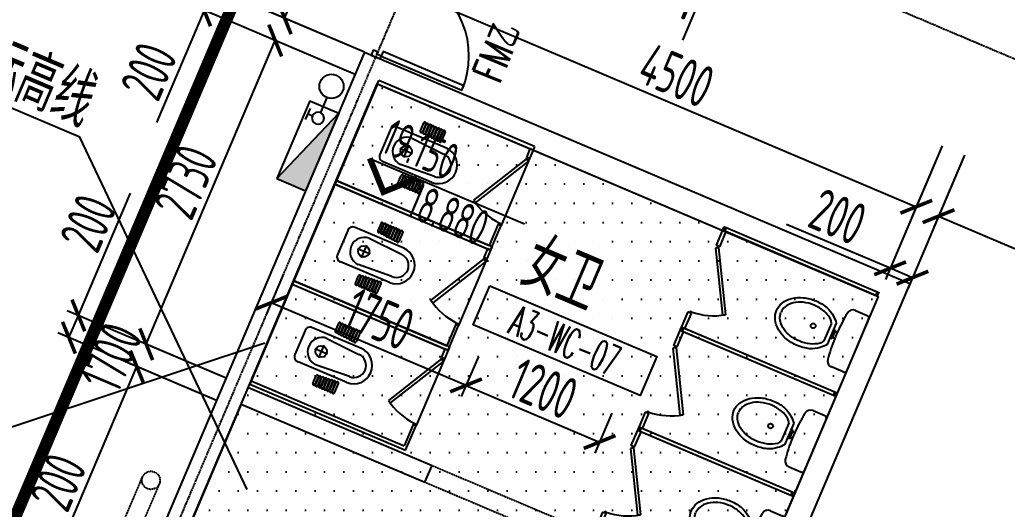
# Model space of a CAD drawing. Extents: x 11778731 to 12007717, y -6694179 to -6314888.
# Drawn here: x 11962307 to 11970474, y -6431908 to -6427857 of the extents above; entities that cross this region are included whole.
import ezdxf
from ezdxf.enums import TextEntityAlignment as Align

# ---------------------------------------------------------------- set-up
doc = ezdxf.new("R2010")
doc.units = 0
doc.header["$LTSCALE"] = 10
doc.header["$MEASUREMENT"] = 0
for name, pattern in [('A3-RG-axis-100$0$CENTER', [2, 1.25, -0.25, 0.25, -0.25]), ('A3-RI-5F$0$DASH', [0.35, 0.25, -0.1]), ('A3-RM-5F$0$DASH', [0.35, 0.25, -0.1]), ('A3-RX-5F$0$AUDIT_I_130807214254-2', [0]), ('DASHED2', [0.375, 0.25, -0.125])]:
    doc.linetypes.add(name, pattern=pattern)
for name, color, linetype in [('A-CLOD', 200, 'Continuous'), ('A3-RB-5F-100$0$A-DIMS-100', 1, 'Continuous'), ('A3-RG-axis-100$0$A-GRID', 1, 'A3-RG-axis-100$0$CENTER'), ('A3-RI-5F$0$A-DOOR', 32, 'Continuous'), ('A3-RI-5F$0$A-HATCH', 8, 'Continuous'), ('A3-RI-5F$0$A-WALL', 7, 'Continuous'), ('A3-RM-5F$0$0P-FE-FH-P', 41, 'A3-RM-5F$0$YJdef_FE-FH_LINE_F'), ('A3-RM-5F$0$0P-FE-FH-V', 141, 'Continuous'), ('A3-RM-5F$0$0P-FE-HY', 141, 'Continuous'), ('A3-RX-5F$0$A-FIXT', 55, 'Continuous'), ('A3-RX-5F$0$B1-WC-FIXT', 55, 'A3-RX-5F$0$AUDIT_I_130807214254-2'), ('A3-SYMB-5F-100$0$A-SYMB', 4, 'Continuous'), ('A3-SYMB-5F-100$0$A-SYMB-AREA', 4, 'Continuous'), ('A3-SYMB-5F-100$0$A-SYMB-DOOR', 3, 'Continuous'), ('A3-SYMB-5F-100$0$A-SYMB-DOOR1', 3, 'Continuous'), ('A3-SYMB-5F-100$0$A-SYMB-DOOR2', 3, 'Continuous'), ('A3-SYMB-5F-100$0$A-SYMB-DOOR3', 3, 'Continuous'), ('A3-SYMB-5F-100$0$A-SYMB-NAME', 4, 'Continuous'), ('A3-SYMB-5F-100$0$A-SYMB-NAME-E', 4, 'Continuous'), ('A3-SYMB-5F-100$0$A-SYMB-NUMB-T', 4, 'Continuous')]:
    doc.layers.add(name, color=color, linetype=linetype)
doc.styles.add('A3-RB-5F-100$0$XD2008', font='xd-hzs.shx', dxfattribs={"width": 0.7, "bigfont": 'xd-hztxt.shx'})
doc.styles.add('A3-RI-5F$0$Standard', font='')
doc.styles.add('A3-RM-5F$0$hz1', font='hzs.shx', dxfattribs={"width": 0.75, "bigfont": 'hztxt.shx'})
doc.styles.add('A3-SYMB-5F-100$0$ECADI', font='hzs.shx', dxfattribs={"width": 0.7, "bigfont": 'hztxt.shx'})
doc.styles.add('A3-SYMB-5F-100$0$ECADI-TXT', font='simplex.shx', dxfattribs={"bigfont": 'hztxt.shx'})
doc.styles.add('A3-SYMB-5F-100$0$XD2008', font='hzs.shx', dxfattribs={"width": 0.7, "bigfont": 'hztxt.shx'})
doc.styles.get('A3-RI-5F$0$Standard').set_extended_font_data('SimSun')
doc.linetypes.add('A3-RM-5F$0$YJdef_FE-FH_LINE_F', pattern='A,4,-0.2,["F",A3-RM-5F$0$hz1,S=0.2,R=0,X=-0.1,Y=-0.1],-0.1', length=4.3)
doc.dimstyles.new('A3-RB-5F-100$0$XD100$0', dxfattribs={"dimscale": 100, "dimtxt": 3.5, "dimasz": 2, "dimexe": 1, "dimexo": 2, "dimgap": 0.5, "dimtad": 1, "dimdec": 0, "dimdsep": 46, "dimtxsty": 'A3-RB-5F-100$0$XD2008', "dimblk1": 'A3-RB-5F-100$0$_ARCHTICK', "dimblk2": 'A3-RB-5F-100$0$_ARCHTICK', "dimsah": 1, "dimcen": 2.5, "dimclrt": 4, "dimaunit": 1, "dimadec": 0, "dimazin": 0, "dimtfac": 1, "dimtdec": 0, "dimtix": 1, "dimtmove": 0, "dimatfit": 3, "dimfxl": 0, "dimtolj": 1, "dimtzin": 0, "dimarcsym": 0})

# ---------------------------------------------------------------- blocks, each defined once
blk = doc.blocks.new('A3-RI-5F$0$J-双扇门-1500')
for points in [[(25, 80), (25, 805), (65, 805), (65, 80)], [(1475, 80), (1475, 805), (1435, 805), (1435, 80)], [(0, 80), (25, 80), (25, 40), (45, 40), (45, 0), (0, 0)], [(1500, 80), (1475, 80), (1475, 40), (1455, 40), (1455, 0), (1500, 0)]]:
    blk.add_lwpolyline(points, close=True)
for centre, start, end in [((25, 80), 0, 90), ((1475, 80), 90, 180)]:
    blk.add_arc(centre, 725, start, end)
at = {"layer": 'Defpoints', "style": 'A3-RI-5F$0$Standard'}
blk.add_text('1500', height=175, rotation=360, dxfattribs=at).set_placement((210.4, 93.8))
blk = doc.blocks.new('A3-RI-5F')
at = {"layer": 'A3-RI-5F$0$A-HATCH'}
h = blk.add_hatch(dxfattribs=at)
h.set_pattern_fill('DOTS', color=256, scale=100, style=0)
h.set_pattern_definition([(0, (0, 0), (79.375, 158.75), [0, -158.75])])
h.paths.add_polyline_path([(11963435.9, -6432695.6), (11965264.4, -6428388), (11969406.6, -6430146.3), (11967578.2, -6434453.9)])
at = {"layer": 'A3-RI-5F$0$A-DOOR', "linetype": 'A3-RI-5F$0$DASH'}
for p, q in [((11965716.7, -6431545.3), (11966821.3, -6432014.2)), ((11965658, -6431683.4), (11966762.6, -6432152.3))]:
    blk.add_line(p, q, dxfattribs=at)
at = {"layer": 'A3-RI-5F$0$A-HATCH'}
blk.add_lwpolyline([(11963435.9, -6432695.6), (11965264.4, -6428388), (11969406.6, -6430146.3), (11967578.2, -6434453.9)], close=True, dxfattribs=at)
at = {"layer": 'A3-RI-5F$0$A-WALL'}
for p, q in [((11965158.6, -6428125.4), (11962638.3, -6434062.8)), ((11965158.6, -6428125.4), (11969669, -6430040)), ((11965264.5, -6428387.6), (11964209.5, -6430873)), ((11965264.5, -6428387.6), (11969406.8, -6430145.9)), ((11969669, -6430040), (11968407, -6433013.2)), ((11969406.8, -6430145.9), (11968340.1, -6432658.9)), ((11964197.8, -6430900.6), (11965716.7, -6431545.3)), ((11964139.2, -6431038.7), (11963435.9, -6432695.6)), ((11964139.2, -6431038.7), (11965658, -6431683.4)), ((11965658, -6431683.4), (11965716.7, -6431545.3))]:
    blk.add_line(p, q, dxfattribs=at)
at = {"layer": 'A3-RI-5F$0$A-DOOR', "rotation": 247.0000000043475}
blk.add_blockref('A3-RI-5F$0$J-双扇门-1500', (11965799.8, -6426768.1), dxfattribs=at)
blk = doc.blocks.new('A3-RG-axis-100')
at = {"layer": 'A3-RG-axis-100$0$A-GRID'}
for p, q in [((11907163.4, -6401280.8), (11992184.7, -6437370.3)), ((11966051.6, -6426277.4), (11939543.3, -6488727.1))]:
    blk.add_line(p, q, dxfattribs=at)
blk = doc.blocks.new('A3-SYMB-5F-100$0$ECADI-TAG-ROOM')
at = {"layer": 'A3-SYMB-5F-100$0$A-SYMB-AREA', "style": 'A3-SYMB-5F-100$0$ECADI', "width": 0.7}
blk.add_attdef('340M2', text='', height=2.5, dxfattribs=at).set_placement((7.167, -1.75), align=Align.MIDDLE_LEFT)
at = {"layer": 'A3-SYMB-5F-100$0$A-SYMB-NAME', "style": 'A3-SYMB-5F-100$0$ECADI', "width": 0.7}
blk.add_attdef('CHINESENAME', (-5.125, 0.088), '', height=4.5, dxfattribs=at)
at = {"layer": 'A3-SYMB-5F-100$0$A-SYMB-NAME-E', "style": 'A3-SYMB-5F-100$0$ECADI', "width": 0.7}
for tag, p in [('ENGLISHHIGH', (-5.125, 8.04)), ('ENGLISHLOW', (-5.125, 4.84))]:
    blk.add_attdef(tag, p, '', height=2.5, dxfattribs=at)
blk = doc.blocks.new('A3-SYMB-5F-100$0$ECADI-TAG-DOOR')
at = {"layer": 'A3-SYMB-5F-100$0$A-SYMB-DOOR', "style": 'A3-SYMB-5F-100$0$ECADI-TXT', "width": 0.7}
for tag, p in [('门窗主编号1', (-6.414, 7.257)), ('门窗主编号2', (2.085, 7.257))]:
    blk.add_attdef(tag, p, '', height=2.5, dxfattribs=at)
at = {"layer": 'A3-SYMB-5F-100$0$A-SYMB-DOOR', "style": 'A3-SYMB-5F-100$0$ECADI-TXT', "width": 0.7, "flags": 1}
for tag, p in [('洞口尺寸(宽X高)', (-6.416, 1.62)), ('备注', (-6.394, -1.213))]:
    blk.add_attdef(tag, p, '', height=2.5, dxfattribs=at)
at = {"layer": 'A3-SYMB-5F-100$0$A-SYMB-DOOR1', "style": 'A3-SYMB-5F-100$0$ECADI-TXT', "width": 0.7}
blk.add_attdef('门窗辅编号1', (-6.414, 4.413), '', height=2.5, dxfattribs=at)
at = {"layer": 'A3-SYMB-5F-100$0$A-SYMB-DOOR2', "style": 'A3-SYMB-5F-100$0$ECADI-TXT', "width": 0.7}
blk.add_attdef('门窗辅编号2', (-2.861, 4.413), '', height=2.5, dxfattribs=at)
at = {"layer": 'A3-SYMB-5F-100$0$A-SYMB-DOOR3', "style": 'A3-SYMB-5F-100$0$ECADI-TXT', "width": 0.7}
blk.add_attdef('门窗辅编号3', (2.323, 4.413), '', height=2.5, dxfattribs=at)
blk = doc.blocks.new('A3-SYMB-5F-100$0$ECADI-TAG-CODE')
at = {"layer": 'A3-SYMB-5F-100$0$A-SYMB-NUMB-T', "color": 1}
blk.add_lwpolyline([(0, 3.5), (15, 3.5), (15, 0), (0, 0)], close=True, dxfattribs=at)
at = {"layer": 'A3-SYMB-5F-100$0$A-SYMB-NUMB-T', "style": 'A3-SYMB-5F-100$0$ECADI-TXT', "width": 0.7}
blk.add_attdef('CODE', text='', height=2.5, dxfattribs=at).set_placement((7.5, 1.75), align=Align.MIDDLE_CENTER)
blk = doc.blocks.new('A3-SYMB-5F-100$0$ECADI-TAG-HGHT（国标）')
at = {"layer": '', "color": 1}
blk.add_line((-2.121, 2.121), (11.768, 2.121), dxfattribs=at)
at = {"color": 1, "const_width": 0.5}
blk.add_lwpolyline([(-2.121, 2.121), (0, 0), (2.121, 2.121)], dxfattribs=at)
at = {"color": 1}
blk.add_point((-1.481, 4.6), dxfattribs=at)
at = {"style": 'A3-SYMB-5F-100$0$XD2008', "width": 0.7}
blk.add_attdef('FL', text='', height=3, dxfattribs=at).set_placement((-2.689, 2.967), align=Align.RIGHT)
for tag, p in [('F.F.L.', (2.284, 2.967)), ('T.O.S.', (2.284, -1.104))]:
    blk.add_attdef(tag, p, '', height=3, dxfattribs=at)
blk = doc.blocks.new('A3-SYMB-5F-100')
at = {"layer": 'A3-SYMB-5F-100$0$A-SYMB'}
for points in [[(11964188.6, -6431745.2), (11962803.5, -6428828.8), (11960776.4, -6427968.4)], [(11955824.1, -6429350.4), (11961118.2, -6431597.6), (11964332.8, -6430531.3)]]:
    blk.add_lwpolyline(points, dxfattribs=at)
ref = blk.add_blockref('A3-SYMB-5F-100$0$ECADI-TAG-ROOM', (11961626.9, -6428270.6), dxfattribs=dict(at, xscale=99.99999999989049, yscale=100.0000000001164, rotation=336.9999999998539))
ref.add_attrib('CHINESENAME', '结构板变标高线', (11960783.7, -6427903.2), dxfattribs={"height": 450, "rotation": 337, "style": 'A3-SYMB-5F-100$0$ECADI', "width": 0.7})
ref = blk.add_blockref('A3-SYMB-5F-100$0$ECADI-TAG-HGHT（国标）', (11965315, -6429282), dxfattribs=dict(at, xscale=99.99999999999999, yscale=99.99999999999999, zscale=99.99999999999997, rotation=337))
ref.add_attrib('F.F.L.', '19.150', (11965280.2, -6428944.9), dxfattribs={"layer": '0', "height": 300, "rotation": 337, "style": 'A3-SYMB-5F-100$0$XD2008', "width": 0.7})
ref.add_attrib('T.O.S.', '18.880', (11965482.1, -6429472.9), dxfattribs={"layer": '0', "height": 300, "rotation": 337, "style": 'A3-SYMB-5F-100$0$XD2008', "width": 0.7})
ref = blk.add_blockref('A3-SYMB-5F-100$0$ECADI-TAG-ROOM', (11966885.9, -6430250.4), dxfattribs=dict(at, xscale=99.99999999989046, yscale=100.0000000001164, rotation=337))
ref.add_attrib('CHINESENAME', '女卫', (11966417.6, -6430042.1), dxfattribs={"height": 450, "rotation": 337, "style": 'A3-SYMB-5F-100$0$ECADI', "width": 0.7})
ref = blk.add_blockref('A3-SYMB-5F-100$0$ECADI-TAG-CODE', (11966058.1, -6430380.5), dxfattribs=dict(at, xscale=100.0000000100172, yscale=100.0000000002328, zscale=100, rotation=337))
ref.add_attrib('CODE', 'A3-WC-07', dxfattribs={"layer": 'A3-SYMB-5F-100$0$A-SYMB-NUMB-T', "height": 250, "rotation": 337, "style": 'A3-SYMB-5F-100$0$ECADI-TXT', "width": 0.5}).set_placement((11966816.9, -6430512.5), align=Align.MIDDLE_CENTER)
at = {"layer": 'A3-SYMB-5F-100$0$A-SYMB-DOOR'}
ref = blk.add_blockref('A3-SYMB-5F-100$0$ECADI-TAG-DOOR', (11967225.5, -6428009.4, -333.3), dxfattribs=dict(at, xscale=99.99999999997293, yscale=100.0000000000001, zscale=100, rotation=67.54448746135905))
ref.add_attrib('门窗主编号1', 'FM乙', dxfattribs={"height": 250, "rotation": 67.54449, "style": 'A3-SYMB-5F-100$0$ECADI-TXT', "width": 0.7}).set_placement((11966464.5, -6427943.7, -333.3), align=Align.RIGHT)
ref.add_attrib('门窗主编号2', '1522', (11966506.2, -6427853.9), dxfattribs={"height": 250, "rotation": 67.54449, "style": 'A3-SYMB-5F-100$0$ECADI-TXT', "width": 0.7})
blk = doc.blocks.new('A3-RB-5F-100$0$_ARCHTICK')
at = {"color": 0, "linetype": 'ByBlock', "const_width": 0.15}
blk.add_lwpolyline([(-0.5, -0.5), (0.5, 0.5)], dxfattribs=at)
blk = doc.blocks.new('*D541')
at = {"layer": 'A3-RB-5F-100$0$A-DIMS-100', "color": 0, "lineweight": -2}
for p, q in [((11962610.9, -6432291.1), (11962974.3, -6431435)), ((11963271.3, -6432571.4), (11962518.8, -6432252)), ((11962532.7, -6432475.2), (11962610.9, -6432291.1)), ((11963193.2, -6432755.5), (11962440.7, -6432436.1))]:
    blk.add_line(p, q, dxfattribs=at)
at = {"layer": 'Defpoints', "color": 0}
for p in [(11962610.9, -6432291.1), (11963455.4, -6432649.6), (11963377.3, -6432833.7)]:
    blk.add_point(p, dxfattribs=at)
at = {"layer": 'A3-RB-5F-100$0$A-DIMS-100', "color": 0, "lineweight": -2, "xscale": 200, "yscale": 200, "zscale": 200}
for p, rotation in [((11962610.9, -6432291.1), 66.9999936388448), ((11962532.7, -6432475.2), 246.9999936388448)]:
    blk.add_blockref('A3-RB-5F-100$0$_ARCHTICK', p, dxfattribs=dict(at, rotation=rotation))
at = {"layer": 'A3-RB-5F-100$0$A-DIMS-100', "color": 4, "insert": (11962624.5, -6431683.1), "char_height": 350, "attachment_point": 5, "rotation": 66.99999, "style": 'A3-RB-5F-100$0$XD2008'}
blk.add_mtext('\\A1;200', dxfattribs=at)
blk = doc.blocks.new('*D542')
at = {"layer": 'A3-RB-5F-100$0$A-DIMS-100', "color": 0, "lineweight": -2}
for p, q in [((11962610.9, -6432291.1), (11963275.1, -6430726.2)), ((11963935.6, -6431006.6), (11963183.1, -6430687.1)), ((11963271.3, -6432571.4), (11962518.8, -6432252))]:
    blk.add_line(p, q, dxfattribs=at)
at = {"layer": 'Defpoints', "color": 0}
for p in [(11963275.1, -6430726.2), (11964119.7, -6431084.7), (11963455.4, -6432649.6)]:
    blk.add_point(p, dxfattribs=at)
at = {"layer": 'A3-RB-5F-100$0$A-DIMS-100', "color": 0, "lineweight": -2, "xscale": 200, "yscale": 200, "zscale": 200}
for p, rotation in [((11963275.1, -6430726.2), 66.99999064536635), ((11962610.9, -6432291.1), 246.9999906453664)]:
    blk.add_blockref('A3-RB-5F-100$0$_ARCHTICK', p, dxfattribs=dict(at, rotation=rotation))
at = {"layer": 'A3-RB-5F-100$0$A-DIMS-100', "color": 4, "insert": (11963064.1, -6430647.6), "char_height": 350, "attachment_point": 5, "rotation": 66.99999, "style": 'A3-RB-5F-100$0$XD2008'}
blk.add_mtext('\\A1;1700', dxfattribs=at)
blk = doc.blocks.new('*D543')
at = {"layer": 'A3-RB-5F-100$0$A-DIMS-100', "color": 0, "lineweight": -2}
for p, q in [((11962792.2, -6430304), (11963222.1, -6429291.3)), ((11964013.7, -6430822.5), (11962700.2, -6430264.9)), ((11962714.1, -6430488.1), (11962792.2, -6430304)), ((11963935.6, -6431006.6), (11962622.1, -6430449))]:
    blk.add_line(p, q, dxfattribs=at)
at = {"layer": 'Defpoints', "color": 0}
for p in [(11962792.2, -6430304), (11964197.8, -6430900.6), (11964119.7, -6431084.7)]:
    blk.add_point(p, dxfattribs=at)
at = {"layer": 'A3-RB-5F-100$0$A-DIMS-100', "color": 0, "lineweight": -2, "xscale": 200, "yscale": 200, "zscale": 200}
for p, rotation in [((11962792.2, -6430304), 67.00016542144209), ((11962714.1, -6430488.1), 247.0001654214421)]:
    blk.add_blockref('A3-RB-5F-100$0$_ARCHTICK', p, dxfattribs=dict(at, rotation=rotation))
at = {"layer": 'A3-RB-5F-100$0$A-DIMS-100', "color": 4, "insert": (11962872.4, -6429539.3), "char_height": 350, "attachment_point": 5, "rotation": 67.00017, "style": 'A3-RB-5F-100$0$XD2008'}
blk.add_mtext('\\A1;200', dxfattribs=at)
blk = doc.blocks.new('*D544')
at = {"layer": 'A3-RB-5F-100$0$A-DIMS-100', "color": 0, "lineweight": -2}
for p, q in [((11963353.3, -6430542.1), (11964420, -6428029.1)), ((11965080.4, -6428309.5), (11964327.9, -6427990.1)), ((11964013.7, -6430822.5), (11963261.2, -6430503))]:
    blk.add_line(p, q, dxfattribs=at)
at = {"layer": 'Defpoints', "color": 0}
for p in [(11964420, -6428029.1), (11965264.5, -6428387.6), (11964197.8, -6430900.6)]:
    blk.add_point(p, dxfattribs=at)
at = {"layer": 'A3-RB-5F-100$0$A-DIMS-100', "color": 0, "lineweight": -2, "xscale": 200, "yscale": 200, "zscale": 200}
for p, rotation in [((11964420, -6428029.1), 66.99997767551193), ((11963353.3, -6430542.1), 246.9999776755119)]:
    blk.add_blockref('A3-RB-5F-100$0$_ARCHTICK', p, dxfattribs=dict(at, rotation=rotation))
at = {"layer": 'A3-RB-5F-100$0$A-DIMS-100', "color": 4, "insert": (11963679.5, -6429197.7), "char_height": 350, "attachment_point": 5, "rotation": 66.99998, "style": 'A3-RB-5F-100$0$XD2008'}
blk.add_mtext('\\A1;2730', dxfattribs=at)
blk = doc.blocks.new('*D545')
at = {"layer": 'A3-RB-5F-100$0$A-DIMS-100', "color": 0, "lineweight": -2}
for p, q in [((11964489, -6429958.7), (11964348.1, -6430290.7)), ((11965998, -6430882.5), (11964387.1, -6430198.7)), ((11966099.9, -6430642.5), (11965958.9, -6430974.5))]:
    blk.add_line(p, q, dxfattribs=at)
at = {"layer": 'Defpoints', "color": 0}
for p in [(11964567.1, -6429774.6), (11964387.1, -6430198.7), (11966178, -6430458.4)]:
    blk.add_point(p, dxfattribs=at)
at = {"layer": 'A3-RB-5F-100$0$A-DIMS-100', "color": 0, "lineweight": -2, "xscale": 200, "yscale": 200, "zscale": 200}
for p, rotation in [((11964387.1, -6430198.7), 156.9999999999054), ((11965998, -6430882.5), 336.9999999999054)]:
    blk.add_blockref('A3-RB-5F-100$0$_ARCHTICK', p, dxfattribs=dict(at, rotation=rotation))
at = {"layer": 'A3-RB-5F-100$0$A-DIMS-100', "color": 4, "insert": (11965280.5, -6430333.5), "char_height": 350, "attachment_point": 5, "rotation": 337, "style": 'A3-RB-5F-100$0$XD2008'}
blk.add_mtext('\\A1;1750', dxfattribs=at)
blk = doc.blocks.new('*D546')
at = {"layer": 'A3-RB-5F-100$0$A-DIMS-100', "color": 0, "lineweight": -2}
for p, q in [((11966099.9, -6430642.5), (11965958.9, -6430974.5)), ((11965998, -6430882.5), (11967102.6, -6431351.3)), ((11967204.5, -6431111.4), (11967063.5, -6431443.4))]:
    blk.add_line(p, q, dxfattribs=at)
at = {"layer": 'Defpoints', "color": 0}
for p in [(11966178, -6430458.4), (11967282.6, -6430927.3), (11967102.6, -6431351.3)]:
    blk.add_point(p, dxfattribs=at)
at = {"layer": 'A3-RB-5F-100$0$A-DIMS-100', "color": 0, "lineweight": -2, "xscale": 200, "yscale": 200, "zscale": 200}
for p, rotation in [((11965998, -6430882.5), 156.9999999999054), ((11967102.6, -6431351.3), 336.9999999999054)]:
    blk.add_blockref('A3-RB-5F-100$0$_ARCHTICK', p, dxfattribs=dict(at, rotation=rotation))
at = {"layer": 'A3-RB-5F-100$0$A-DIMS-100', "color": 4, "insert": (11966638.2, -6430909.8), "char_height": 350, "attachment_point": 5, "rotation": 337, "style": 'A3-RB-5F-100$0$XD2008'}
blk.add_mtext('\\A1;1200', dxfattribs=at)
blk = doc.blocks.new('*D547')
at = {"layer": 'A3-RB-5F-100$0$A-DIMS-100', "color": 0, "lineweight": -2}
for p, q in [((11969935.7, -6428900), (11969466.3, -6430005.7)), ((11970119.8, -6428978.1), (11969650.4, -6430083.9)), ((11969505.4, -6429913.7), (11968649.3, -6429550.3)), ((11969689.5, -6429991.8), (11969505.4, -6429913.7))]:
    blk.add_line(p, q, dxfattribs=at)
at = {"layer": 'Defpoints', "color": 0}
for p in [(11970013.8, -6428715.9), (11970197.9, -6428794), (11969689.5, -6429991.8)]:
    blk.add_point(p, dxfattribs=at)
at = {"layer": 'A3-RB-5F-100$0$A-DIMS-100', "color": 0, "lineweight": -2, "xscale": 200, "yscale": 200, "zscale": 200}
for p, rotation in [((11969505.4, -6429913.7), 156.9999999998655), ((11969689.5, -6429991.8), 336.9999999998655)]:
    blk.add_blockref('A3-RB-5F-100$0$_ARCHTICK', p, dxfattribs=dict(at, rotation=rotation))
at = {"layer": 'A3-RB-5F-100$0$A-DIMS-100', "color": 4, "insert": (11969073.2, -6429485.8), "char_height": 350, "attachment_point": 5, "rotation": 337, "style": 'A3-RB-5F-100$0$XD2008'}
blk.add_mtext('\\A1;200', dxfattribs=at)
blk = doc.blocks.new('*D548')
at = {"layer": 'A3-RB-5F-100$0$A-DIMS-100', "color": 0, "lineweight": -2}
for p, q in [((11965793.4, -6427141.7), (11965540.2, -6427738.1)), ((11965579.3, -6427646), (11969721.6, -6429404.3)), ((11969935.7, -6428900), (11969682.5, -6429496.4))]:
    blk.add_line(p, q, dxfattribs=at)
at = {"layer": 'Defpoints', "color": 0}
for p in [(11965871.5, -6426957.6), (11970013.8, -6428715.9), (11969721.6, -6429404.3)]:
    blk.add_point(p, dxfattribs=at)
at = {"layer": 'A3-RB-5F-100$0$A-DIMS-100', "color": 0, "lineweight": -2, "xscale": 200, "yscale": 200, "zscale": 200}
for p, rotation in [((11965579.3, -6427646), 156.9999999998601), ((11969721.6, -6429404.3), 336.9999999998601)]:
    blk.add_blockref('A3-RB-5F-100$0$_ARCHTICK', p, dxfattribs=dict(at, rotation=rotation))
at = {"layer": 'A3-RB-5F-100$0$A-DIMS-100', "color": 4, "insert": (11967738.4, -6428318.1), "char_height": 350, "attachment_point": 5, "rotation": 337, "style": 'A3-RB-5F-100$0$XD2008'}
blk.add_mtext('\\A1;4500', dxfattribs=at)
blk = doc.blocks.new('*D551')
at = {"layer": 'A3-RB-5F-100$0$A-DIMS-100', "color": 0, "lineweight": -2}
for p, q in [((11965158.6, -6428125.4), (11963818.1, -6427556.4)), ((11963910.1, -6427595.4), (11963832, -6427779.6)), ((11963832, -6427779.6), (11963438.6, -6428706.2)), ((11965080.4, -6428309.5), (11963739.9, -6427740.5))]:
    blk.add_line(p, q, dxfattribs=at)
at = {"layer": 'Defpoints', "color": 0}
for p in [(11963910.1, -6427595.4), (11965342.7, -6428203.5), (11965264.5, -6428387.6)]:
    blk.add_point(p, dxfattribs=at)
at = {"layer": 'A3-RB-5F-100$0$A-DIMS-100', "color": 0, "lineweight": -2, "xscale": 200, "yscale": 200, "zscale": 200}
for p, rotation in [((11963910.1, -6427595.4), 66.99999999941255), ((11963832, -6427779.6), 246.9999999994126)]:
    blk.add_blockref('A3-RB-5F-100$0$_ARCHTICK', p, dxfattribs=dict(at, rotation=rotation))
at = {"layer": 'A3-RB-5F-100$0$A-DIMS-100', "color": 4, "insert": (11963374.1, -6428282.3), "char_height": 350, "attachment_point": 5, "rotation": 67, "style": 'A3-RB-5F-100$0$XD2008'}
blk.add_mtext('\\A1;200', dxfattribs=at)
blk = doc.blocks.new('*D552')
at = {"layer": 'A3-RB-5F-100$0$A-DIMS-100', "color": 0, "lineweight": -2}
for p, q in [((11965744.7, -6426744.6), (11964992.2, -6426425.2)), ((11964498.1, -6427845), (11965084.2, -6426464.3)), ((11965158.6, -6428125.4), (11964406.1, -6427806))]:
    blk.add_line(p, q, dxfattribs=at)
at = {"layer": 'Defpoints', "color": 0}
for p in [(11965084.2, -6426464.3), (11965928.8, -6426822.8), (11965342.7, -6428203.5)]:
    blk.add_point(p, dxfattribs=at)
at = {"layer": 'A3-RB-5F-100$0$A-DIMS-100', "color": 0, "lineweight": -2, "xscale": 200, "yscale": 200, "zscale": 200}
for p, rotation in [((11965084.2, -6426464.3), 67.00000000094406), ((11964498.1, -6427845), 247.0000000009441)]:
    blk.add_blockref('A3-RB-5F-100$0$_ARCHTICK', p, dxfattribs=dict(at, rotation=rotation))
at = {"layer": 'A3-RB-5F-100$0$A-DIMS-100', "color": 4, "insert": (11964584, -6427066.7), "char_height": 350, "attachment_point": 5, "rotation": 67, "style": 'A3-RB-5F-100$0$XD2008'}
blk.add_mtext('\\A1;1500', dxfattribs=at)
blk = doc.blocks.new('*D571')
at = {"layer": 'A3-RB-5F-100$0$A-DIMS-100', "color": 0, "lineweight": -2}
for p, q in [((11970119.8, -6428978.1), (11969866.6, -6429574.5)), ((11969905.7, -6429482.5), (11971562.6, -6430185.8)), ((11971776.7, -6429681.4), (11971523.5, -6430277.8))]:
    blk.add_line(p, q, dxfattribs=at)
at = {"layer": 'Defpoints', "color": 0}
for p in [(11970197.9, -6428794), (11971854.8, -6429497.3), (11971562.6, -6430185.8)]:
    blk.add_point(p, dxfattribs=at)
at = {"layer": 'A3-RB-5F-100$0$A-DIMS-100', "color": 0, "lineweight": -2, "xscale": 200, "yscale": 200, "zscale": 200}
for p, rotation in [((11969905.7, -6429482.5), 156.9999999998896), ((11971562.6, -6430185.8), 336.9999999998896)]:
    blk.add_blockref('A3-RB-5F-100$0$_ARCHTICK', p, dxfattribs=dict(at, rotation=rotation))
at = {"layer": 'A3-RB-5F-100$0$A-DIMS-100', "color": 4, "insert": (11970822, -6429627), "char_height": 350, "attachment_point": 5, "rotation": 337, "style": 'A3-RB-5F-100$0$XD2008'}
blk.add_mtext('\\A1;1800', dxfattribs=at)
blk = doc.blocks.new('*D331')
at = {"layer": 'A3-RB-5F-100$0$A-DIMS-100', "color": 0, "lineweight": -2}
for p, q in [((11968794, -6427061.3), (11968196.2, -6426807.5)), ((11968288.3, -6426846.6), (11968151.5, -6427168.8)), ((11968657.3, -6427383.5), (11968059.5, -6427129.7)), ((11968151.5, -6427168.8), (11967788.1, -6428024.8))]:
    blk.add_line(p, q, dxfattribs=at)
at = {"layer": 'Defpoints', "color": 0}
for p in [(11968288.3, -6426846.6), (11968978.1, -6427139.4), (11968841.4, -6427461.6)]:
    blk.add_point(p, dxfattribs=at)
at = {"layer": 'A3-RB-5F-100$0$A-DIMS-100', "color": 0, "lineweight": -2, "xscale": 200, "yscale": 200, "zscale": 200}
for p, rotation in [((11968288.3, -6426846.6), 66.99999999981802), ((11968151.5, -6427168.8), 246.999999999818)]:
    blk.add_blockref('A3-RB-5F-100$0$_ARCHTICK', p, dxfattribs=dict(at, rotation=rotation))
at = {"layer": 'A3-RB-5F-100$0$A-DIMS-100', "color": 4, "insert": (11967723.6, -6427600.9), "char_height": 350, "attachment_point": 5, "rotation": 67, "style": 'A3-RB-5F-100$0$XD2008'}
blk.add_mtext('\\A1;350', dxfattribs=at)
blk = doc.blocks.new('A3-RM-5F$0$A$C6F954C98')
at = {"extrusion": (0, 0, -1)}
blk.add_hatch(color=256, dxfattribs=at).paths.add_polyline_path([(-260, 700), (0, 0), (0, 700)])
for p, q in [((260, 700), (0, 700)), ((0, 0), (0, 700)), ((260, 700), (0, 0)), ((260, 0), (260, 700)), ((230.7, 105.9, 0), (190.7, 105.9, 0)), ((230.7, 155.9, 0), (230.7, 55.9, 0)), ((260, 0), (0, 0))]:
    blk.add_line(p, q, dxfattribs=at)
blk.add_circle((-140.7, 105.9, 0), 50, dxfattribs=at)
blk = doc.blocks.new('A3-RM-5F')
at = {"layer": 'A3-RM-5F$0$0P-FE-FH-P'}
blk.add_line((11964846.4, -6428500.8, 0), (11964793.5, -6428625.3, 0), dxfattribs=at)
at = {"layer": 'A3-RM-5F$0$0P-FE-FH-V', "linetype": 'A3-RM-5F$0$DASH'}
for p, q in [((11962793.3, -6432890.7), (11963323.1, -6431639.1)), ((11963460.3, -6431699.7), (11962924.5, -6432962.1))]:
    blk.add_line(p, q, dxfattribs=at)
at = {"layer": 'A3-RM-5F$0$0P-FE-FH-V'}
blk.add_circle((11964885.5, -6428408.7, 0), 100, dxfattribs=at)
at = {"layer": 'A3-RM-5F$0$0P-FE-FH-V', "linetype": 'A3-RM-5F$0$DASH'}
blk.add_circle((11963392.2, -6431668.3), 75, dxfattribs=at)
at = {"layer": 'A3-RM-5F$0$0P-FE-HY', "rotation": 156.9999976830382}
blk.add_blockref('A3-RM-5F$0$A$C6F954C98', (11964944.9, -6428628.8), dxfattribs=at)
blk = doc.blocks.new('A3-RX-5F$0$A-1-1-X-toilel$0$A-1-10-01~10(B1~wd)$0$A1088D2A')
for p, q in [((-0.43, 0), (0.43, 0)), ((-0.47, -0.235), (-0.47, -0.04)), ((0.47, -0.04), (0.47, -0.235)), ((-0.176, -0.431), (0.181, -0.431)), ((-0.07, -0.396), (-0.05, -0.396)), ((-0.07, -0.431), (-0.07, -0.396)), ((-0.05, -0.396), (-0.05, -0.361)), ((0.05, -0.396), (-0.05, -0.396)), ((0.05, -0.361), (0.05, -0.396)), ((0.05, -0.396), (0.07, -0.396)), ((0.07, -0.396), (0.07, -0.431)), ((-0.148, -0.5), (0.148, -0.5))]:
    blk.add_line(p, q)
for points in [[(0.002, -1.35, -0.128381), (-0.133, -1.315, -0.106268), (-0.259, -1.203, -0.085065), (-0.338, -1.047, -0.074422), (-0.368, -0.849, -0.074422), (-0.338, -0.652, -0.093985), (-0.259, -0.514, -0.073872), (-0.176, -0.431, -0.130921)], [(0.181, -0.431, -0.073872), (0.264, -0.514, -0.093985), (0.343, -0.652, -0.074422), (0.372, -0.849, -0.074422), (0.343, -1.047, -0.085065), (0.264, -1.203, -0.106268), (0.138, -1.315, -0.128381), (0.002, -1.35, -0.130921)], [(-0.148, -0.5, 0.073654), (-0.204, -0.54, 0.085065), (-0.272, -0.674, 0.074422), (-0.298, -0.849, 0.074422), (-0.272, -1.025, 0.085065), (-0.204, -1.159, 0.106268), (-0.101, -1.25, 0.128381), (-0.002, -1.276, 0.131396)], [(0.148, -0.5, -0.073654), (0.204, -0.54, -0.085065), (0.272, -0.674, -0.074422), (0.298, -0.849, -0.074422), (0.272, -1.025, -0.085065), (0.204, -1.159, -0.106268), (0.101, -1.25, -0.128381), (0.002, -1.276, -0.131396)]]:
    blk.add_lwpolyline(points, format="xyb")
blk.add_circle((0, -0.741), 0.037)
for centre, radius, start, end in [((0.43, -0.04), 0.04, 0, 90), ((-0.43, -0.04), 0.04, 90, 180), ((-0.37, -0.235), 0.1, 180, 262.0681), ((0.37, -0.235), 0.1, 277.9319, 0), ((0, 2.42), 2.781, 262.0681, 268.9699), ((0, 2.42), 2.781, 268.9699, 271.0301), ((0, 2.42), 2.781, 271.0301, 277.9319)]:
    blk.add_arc(centre, radius, start, end)
blk = doc.blocks.new('A3-RX-5F$0$A-1-1-X-toilel$0$A-1-10-01~10(B1~wd)$0$A1088D2B')
for p, q in [((-465, 0), (-465, -1400)), ((-435, 0), (-435, -1370)), ((435, 0), (435, -1370)), ((465, 0), (465, -1400)), ((-289.1, -1372.6), (197.8, -1102.6)), ((-275.9, -1395.3), (210.9, -1125.3)), ((197.8, -1102.6), (210.9, -1125.3)), ((-435, -1370), (-300, -1370)), ((-300, -1370), (-300, -1400)), ((-289.1, -1372.6), (-275.9, -1395.3)), ((300, -1370), (435, -1370)), ((300, -1370), (300, -1400)), ((-465, -1400), (-300, -1400)), ((300, -1400), (465, -1400))]:
    blk.add_line(p, q)
for points in [[(-299.8, -1384.1), (-289.1, -1384.1), (-289.1, -1372.6), (-299.8, -1372.6)], [(300, -1372.6), (288, -1372.6), (288, -1384.1), (300, -1384.1)]]:
    blk.add_lwpolyline(points)
blk.add_arc((-270.5, -1409.4), 559.9, 3.77186, 33.23098)
for points in [[(-465, -30), (-435, -30), (-465, 0), (-435, 0)], [(435, -30), (465, -30), (435, 0), (465, 0)], [(-465, -1400), (-435, -1400), (-465, -1370), (-435, -1370)], [(435, -1400), (465, -1400), (435, -1370), (465, -1370)]]:
    blk.add_trace(points)
at = {"xscale": 540, "yscale": 540, "zscale": 540}
blk.add_blockref('A3-RX-5F$0$A-1-1-X-toilel$0$A-1-10-01~10(B1~wd)$0$A1088D2A', (0, 0), dxfattribs=at)
blk = doc.blocks.new('A3-RX-5F$0$BI-W-db')
at = {"layer": 'A3-RX-5F$0$A-FIXT'}
for p, q in [((-10343.2, 5642.9), (-10343.2, 6572.9)), ((-8943.2, 6572.9), (-10343.2, 6572.9)), ((-10343.2, 6542.5), (-8968.6, 6542.5)), ((-8943.2, 6542.5), (-8968.6, 6542.5)), ((-8968.6, 6465.4), (-8968.6, 6542.5)), ((-8943.2, 6572.9), (-8943.2, 6542.5)), ((-8943.2, 6542.5), (-8943.2, 6465.4)), ((-8966, 6454.5), (-9236, 5967.6)), ((-8943.2, 6465.4), (-8968.6, 6465.4)), ((-8966, 6454.5), (-8943.3, 6441.4)), ((-8943.2, 6465.4), (-8943.2, 5865.4)), ((-9855.1, 6404.5), (-9855.1, 6404.5)), ((-9845.1, 6394.5), (-9845.1, 6324)), ((-9840.1, 6394.5), (-9840.1, 6322)), ((-9830.1, 6404.5), (-9830.1, 6404.5)), ((-9820.1, 6394.5), (-9820.1, 6322)), ((-9815.1, 6394.5), (-9815.1, 6320.1)), ((-9805.1, 6404.5), (-9805.1, 6404.5)), ((-9795.1, 6394.5), (-9795.1, 6320.1)), ((-9790.1, 6394.5), (-9790.1, 6318.1)), ((-9780.1, 6404.5), (-9780.1, 6404.5)), ((-9770.1, 6394.5), (-9770.1, 6318.1)), ((-9765.1, 6394.5), (-9765.1, 6316.2)), ((-9755.1, 6404.5), (-9755.1, 6404.5)), ((-9745.1, 6394.5), (-9745.1, 6316.2)), ((-9740.1, 6394.5), (-9740.1, 6314.2)), ((-9730.1, 6404.5), (-9730.1, 6404.5)), ((-9720.1, 6394.5), (-9720.1, 6314.2)), ((-9715.1, 6394.5), (-9715.1, 6312.3)), ((-9705.1, 6404.5), (-9705.1, 6404.5)), ((-9695.1, 6394.5), (-9695.1, 6312.3)), ((-9690.1, 6394.5), (-9690.1, 6310.4)), ((-9680.1, 6404.5), (-9680.1, 6404.5)), ((-9670.1, 6394.5), (-9670.1, 6310.4)), ((-8943.3, 6441.4), (-9213.3, 5954.5)), ((-9855.1, 6314), (-9855.1, 6314)), ((-9830.1, 6314), (-9830.1, 6314)), ((-9830.1, 6312), (-9830.1, 6312)), ((-9805.1, 6314), (-9805.1, 6314)), ((-9805.1, 6310.1), (-9805.1, 6310.1)), ((-9780.1, 6308.1), (-9780.1, 6308.1)), ((-9755.1, 6306.2), (-9755.1, 6306.2)), ((-9730.1, 6304.2), (-9730.1, 6304.2)), ((-9705.1, 6302.3), (-9705.1, 6302.3)), ((-9680.1, 6300.4), (-9680.1, 6300.4)), ((-10095.1, 6231.1), (-10095.1, 6014.2)), ((-9608.8, 6276.6), (-10047.7, 6276.6)), ((-9905.1, 6241.3), (-9608.8, 6222.7)), ((-9905.1, 6179.8), (-9905.1, 6065.5)), ((-9848, 6122.7), (-9962.3, 6122.7)), ((-9608.8, 5968.8), (-10047.7, 5968.8)), ((-9608.8, 6022.7), (-9905.1, 6004)), ((-9865.1, 5850.9), (-9865.1, 5921.4)), ((-9865.1, 5850.9), (-9865.1, 5921.4)), ((-9855.1, 5931.4), (-9855.1, 5931.4)), ((-9855.1, 5931.4), (-9855.1, 5931.4)), ((-9845.1, 5850.9), (-9845.1, 5921.4)), ((-9845.1, 5850.9), (-9845.1, 5921.4)), ((-9840.1, 5850.9), (-9840.1, 5923.4)), ((-9840.1, 5850.9), (-9840.1, 5923.4)), ((-9830.1, 5933.4), (-9830.1, 5933.4)), ((-9830.1, 5933.4), (-9830.1, 5933.4)), ((-9830.1, 5931.4), (-9830.1, 5931.4)), ((-9830.1, 5931.4), (-9830.1, 5931.4)), ((-9820.1, 5850.9), (-9820.1, 5923.4)), ((-9820.1, 5850.9), (-9820.1, 5923.4)), ((-9815.1, 5850.9), (-9815.1, 5925.3)), ((-9815.1, 5850.9), (-9815.1, 5925.3)), ((-9805.1, 5935.3), (-9805.1, 5935.3)), ((-9805.1, 5935.3), (-9805.1, 5935.3)), ((-9805.1, 5931.4), (-9805.1, 5931.4)), ((-9805.1, 5931.4), (-9805.1, 5931.4)), ((-9795.1, 5850.9), (-9795.1, 5925.3)), ((-9795.1, 5850.9), (-9795.1, 5925.3)), ((-9790.1, 5850.9), (-9790.1, 5927.3)), ((-9790.1, 5850.9), (-9790.1, 5927.3)), ((-9780.1, 5937.3), (-9780.1, 5937.3)), ((-9780.1, 5937.3), (-9780.1, 5937.3)), ((-9770.1, 5850.9), (-9770.1, 5927.3)), ((-9770.1, 5850.9), (-9770.1, 5927.3)), ((-9765.1, 5850.9), (-9765.1, 5929.2)), ((-9765.1, 5850.9), (-9765.1, 5929.2)), ((-9755.1, 5939.2), (-9755.1, 5939.2)), ((-9755.1, 5939.2), (-9755.1, 5939.2)), ((-9745.1, 5850.9), (-9745.1, 5929.2)), ((-9745.1, 5850.9), (-9745.1, 5929.2)), ((-9740.1, 5850.9), (-9740.1, 5931.1)), ((-9740.1, 5850.9), (-9740.1, 5931.1)), ((-9730.1, 5941.1), (-9730.1, 5941.1)), ((-9730.1, 5941.1), (-9730.1, 5941.1)), ((-9720.1, 5850.9), (-9720.1, 5931.1)), ((-9720.1, 5850.9), (-9720.1, 5931.1)), ((-9715.1, 5850.9), (-9715.1, 5933.1)), ((-9715.1, 5850.9), (-9715.1, 5933.1)), ((-9705.1, 5943.1), (-9705.1, 5943.1)), ((-9705.1, 5943.1), (-9705.1, 5943.1)), ((-9695.1, 5850.9), (-9695.1, 5933.1)), ((-9695.1, 5850.9), (-9695.1, 5933.1)), ((-9690.1, 5850.9), (-9690.1, 5935)), ((-9690.1, 5850.9), (-9690.1, 5935)), ((-9680.1, 5945), (-9680.1, 5945)), ((-9680.1, 5945), (-9680.1, 5945)), ((-9670.1, 5850.9), (-9670.1, 5935)), ((-9670.1, 5850.9), (-9670.1, 5935)), ((-9855.1, 5840.9), (-9855.1, 5840.9)), ((-9855.1, 5840.9), (-9855.1, 5840.9)), ((-9830.1, 5840.9), (-9830.1, 5840.9)), ((-9830.1, 5840.9), (-9830.1, 5840.9)), ((-9805.1, 5840.9), (-9805.1, 5840.9)), ((-9805.1, 5840.9), (-9805.1, 5840.9)), ((-9780.1, 5840.9), (-9780.1, 5840.9)), ((-9780.1, 5840.9), (-9780.1, 5840.9)), ((-9755.1, 5840.9), (-9755.1, 5840.9)), ((-9755.1, 5840.9), (-9755.1, 5840.9)), ((-9730.1, 5840.9), (-9730.1, 5840.9)), ((-9730.1, 5840.9), (-9730.1, 5840.9)), ((-9705.1, 5840.9), (-9705.1, 5840.9)), ((-9705.1, 5840.9), (-9705.1, 5840.9)), ((-9680.1, 5840.9), (-9680.1, 5840.9)), ((-9680.1, 5840.9), (-9680.1, 5840.9)), ((-8968.6, 5865.4), (-8968.6, 5672.9)), ((-8968.6, 5865.4), (-8943.2, 5865.4)), ((-8943.2, 5642.9), (-8943.2, 5865.4)), ((-10343.2, 5672.9), (-8968.6, 5672.9)), ((-10343.2, 5642.9), (-8943.2, 5642.9))]:
    blk.add_line(p, q, dxfattribs=at)
for points in [[(-8954.5, 6465.3), (-8954.5, 6454.5), (-8966, 6454.5), (-8966, 6465.3)], [(-9865.1, 6394.5), (-9865.1, 6324)], [(-8966, 5865.5), (-8966, 5877.4), (-8954.5, 5877.4), (-8954.5, 5865.5)]]:
    blk.add_lwpolyline(points, dxfattribs=at)
blk.add_circle((-9905.1, 6122.7), 47.1, dxfattribs=at)
for centre, radius, start, end in [((-9855.1, 6394.5), 10, 90, 180), ((-9855.1, 6394.5), 10, 0, 90), ((-9830.1, 6394.5), 10, 90, 180), ((-9830.1, 6394.5), 10, 0, 90), ((-9805.1, 6394.5), 10, 90, 180), ((-9805.1, 6394.5), 10, 0, 90), ((-9780.1, 6394.5), 10, 90, 180), ((-9780.1, 6394.5), 10, 0, 90), ((-9755.1, 6394.5), 10, 90, 180), ((-9755.1, 6394.5), 10, 0, 90), ((-9730.1, 6394.5), 10, 90, 180), ((-9730.1, 6394.5), 10, 0, 90), ((-9705.1, 6394.5), 10, 90, 180), ((-9705.1, 6394.5), 10, 0, 90), ((-9680.1, 6394.5), 10, 90, 180), ((-9680.1, 6394.5), 10, 0, 90), ((-9855.1, 6324), 10, 180, 270), ((-9855.1, 6324), 10, 270, 0), ((-9830.1, 6322), 10, 180, 270), ((-9830.1, 6322), 10, 270, 0), ((-9805.1, 6320.1), 10, 180, 270), ((-9805.1, 6320.1), 10, 270, 0), ((-9780.1, 6318.1), 10, 180, 270), ((-9780.1, 6318.1), 10, 270, 0), ((-9755.1, 6316.2), 10, 180, 270), ((-9755.1, 6316.2), 10, 270, 0), ((-9730.1, 6314.2), 10, 180, 270), ((-9730.1, 6314.2), 10, 270, 0), ((-9705.1, 6312.3), 10, 180, 270), ((-9705.1, 6312.3), 10, 270, 0), ((-9680.1, 6310.4), 10, 180, 270), ((-9680.1, 6310.4), 10, 270, 0), ((-10051.4, 6233), 43.8, 85.14511, 182.41268), ((-9898.8, 6122.7), 118.8, 93.04874, 266.95126), ((-9614.1, 6122.7), 154, 271.97884, 88.02116), ((-9610.2, 6122.7), 100, 270.77498, 89.22502), ((-10051.4, 6012.4), 43.8, 177.58732, 274.85489), ((-8929.2, 6436), 559.9, 236.76902, 266.22814), ((-9855.1, 5921.4), 10, 90, 180), ((-9855.1, 5921.4), 10, 90, 180), ((-9855.1, 5921.4), 10, 0, 90), ((-9855.1, 5921.4), 10, 0, 90), ((-9830.1, 5923.4), 10, 90, 180), ((-9830.1, 5923.4), 10, 90, 180), ((-9830.1, 5923.4), 10, 0, 90), ((-9830.1, 5923.4), 10, 0, 90), ((-9805.1, 5925.3), 10, 90, 180), ((-9805.1, 5925.3), 10, 90, 180), ((-9805.1, 5925.3), 10, 0, 90), ((-9805.1, 5925.3), 10, 0, 90), ((-9780.1, 5927.3), 10, 90, 180), ((-9780.1, 5927.3), 10, 90, 180), ((-9780.1, 5927.3), 10, 0, 90), ((-9780.1, 5927.3), 10, 0, 90), ((-9755.1, 5929.2), 10, 90, 180), ((-9755.1, 5929.2), 10, 90, 180), ((-9755.1, 5929.2), 10, 0, 90), ((-9755.1, 5929.2), 10, 0, 90), ((-9730.1, 5931.1), 10, 90, 180), ((-9730.1, 5931.1), 10, 90, 180), ((-9730.1, 5931.1), 10, 0, 90), ((-9730.1, 5931.1), 10, 0, 90), ((-9705.1, 5933.1), 10, 90, 180), ((-9705.1, 5933.1), 10, 90, 180), ((-9705.1, 5933.1), 10, 0, 90), ((-9705.1, 5933.1), 10, 0, 90), ((-9680.1, 5935), 10, 90, 180), ((-9680.1, 5935), 10, 90, 180), ((-9680.1, 5935), 10, 0, 90), ((-9680.1, 5935), 10, 0, 90), ((-9855.1, 5850.9), 10, 180, 270), ((-9855.1, 5850.9), 10, 180, 270), ((-9855.1, 5850.9), 10, 270, 0), ((-9855.1, 5850.9), 10, 270, 0), ((-9830.1, 5850.9), 10, 180, 270), ((-9830.1, 5850.9), 10, 180, 270), ((-9830.1, 5850.9), 10, 270, 0), ((-9830.1, 5850.9), 10, 270, 0), ((-9805.1, 5850.9), 10, 180, 270), ((-9805.1, 5850.9), 10, 180, 270), ((-9805.1, 5850.9), 10, 270, 0), ((-9805.1, 5850.9), 10, 270, 0), ((-9780.1, 5850.9), 10, 180, 270), ((-9780.1, 5850.9), 10, 180, 270), ((-9780.1, 5850.9), 10, 270, 0), ((-9780.1, 5850.9), 10, 270, 0), ((-9755.1, 5850.9), 10, 180, 270), ((-9755.1, 5850.9), 10, 180, 270), ((-9755.1, 5850.9), 10, 270, 0), ((-9755.1, 5850.9), 10, 270, 0), ((-9730.1, 5850.9), 10, 180, 270), ((-9730.1, 5850.9), 10, 180, 270), ((-9730.1, 5850.9), 10, 270, 0), ((-9730.1, 5850.9), 10, 270, 0), ((-9705.1, 5850.9), 10, 180, 270), ((-9705.1, 5850.9), 10, 180, 270), ((-9705.1, 5850.9), 10, 270, 0), ((-9705.1, 5850.9), 10, 270, 0), ((-9680.1, 5850.9), 10, 180, 270), ((-9680.1, 5850.9), 10, 180, 270), ((-9680.1, 5850.9), 10, 270, 0), ((-9680.1, 5850.9), 10, 270, 0)]:
    blk.add_arc(centre, radius, start, end, dxfattribs=at)
blk = doc.blocks.new('A3-RX-5F')
at = {"layer": 'A3-RX-5F$0$A-FIXT', "rotation": 247.0000000009332}
for p in [(11969236.8, -6430546.3), (11968885.2, -6431374.8), (11968533.5, -6432203.2)]:
    blk.add_blockref('A3-RX-5F$0$A-1-1-X-toilel$0$A-1-10-01~10(B1~wd)$0$A1088D2B', p, dxfattribs=at)
at = {"layer": 'A3-RX-5F$0$B1-WC-FIXT', "rotation": 336.9999999990309}
for p in [(11972228.9, -6438451.8), (11971877.3, -6439280.3), (11971525.6, -6440108.8)]:
    blk.add_blockref('A3-RX-5F$0$BI-W-db', p, dxfattribs=at)
blk = doc.blocks.new('A3-RB-5F-100')
at = {"layer": 'A3-RB-5F-100$0$A-DIMS-100'}
for p1, p2, distance, picture, middle in [((11965342.7, -6428203.5), (11965928.8, -6426822.8), 917.5, '*D552', (11964584, -6427066.7)), ((11965871.5, -6426957.6), (11970013.8, -6428715.9), -747.9, '*D548', (11967738.4, -6428318.1)), ((11964197.8, -6430900.6), (11965264.5, -6428387.6), 917.5, '*D544', (11963679.5, -6429197.7)), ((11970197.9, -6428794), (11971854.8, -6429497.3), -747.9, '*D571', (11970822, -6429627))]:
    dim = blk.add_aligned_dim(p1=p1, p2=p2, distance=distance, dimstyle='A3-RB-5F-100$0$XD100$0', dxfattribs=at)
    dim.commit()
    dim.dimension.update_dxf_attribs({"geometry": picture, "text_midpoint": middle})
for base, p1, p2, angle, picture, middle in [((11968288.3, -6426846.6), (11968841.4, -6427461.6), (11968978.1, -6427139.4), 67, '*D331', (11967930.8, -6427688.9)), ((11963910.1, -6427595.4), (11965264.5, -6428387.6), (11965342.7, -6428203.5), 67, '*D551', (11963581.3, -6428370.2)), ((11969689.5, -6429991.8), (11970013.8, -6428715.9), (11970197.9, -6428794), 337, '*D547', (11968985.3, -6429692.9)), ((11962792.2, -6430304), (11964119.7, -6431084.7), (11964197.8, -6430900.6), 67.00017, '*D543', (11963079.5, -6429627.3)), ((11963275.1, -6430726.2), (11963455.4, -6432649.6), (11964119.7, -6431084.7), 66.99999, '*D542', (11963271.2, -6430735.5)), ((11962610.9, -6432291.1), (11963377.3, -6432833.7), (11963455.4, -6432649.6), 66.99999, '*D541', (11962831.6, -6431771))]:
    dim = blk.add_linear_dim(base=base, p1=p1, p2=p2, angle=angle, dimstyle='A3-RB-5F-100$0$XD100$0', dxfattribs=at)
    dim.commit()
    dim.dimension.update_dxf_attribs({"geometry": picture, "text_midpoint": middle, "dimtype": 129})
for base, p2, picture, middle in [((11964387.1, -6430198.7), (11964567.1, -6429774.6), '*D545', (11965280.5, -6430333.5)), ((11967102.6, -6431351.3), (11967282.6, -6430927.3), '*D546', (11966638.2, -6430909.8))]:
    dim = blk.add_linear_dim(base=base, p1=(11966178, -6430458.4), p2=p2, angle=337, dimstyle='A3-RB-5F-100$0$XD100$0', dxfattribs=at)
    dim.commit()
    dim.dimension.update_dxf_attribs({"geometry": picture, "text_midpoint": middle})

msp = doc.modelspace()

# ---------------------------------------------------------------- linework, layer by layer
at = {"layer": 'A-CLOD', "linetype": 'DASHED2', "const_width": 100}
msp.add_lwpolyline([(11978539.6, -6429622.9), (11966151.1, -6424364.3, 0.414214), (11965364.4, -6424682.1), (11959990.7, -6437341.8, 0.414214), (11960308.5, -6438128.5), (11972697.1, -6443387.1, 0.414214), (11973483.8, -6443069.3), (11978857.5, -6430409.6, 0.414214)], format="xyb", close=True, dxfattribs=at)

# ---------------------------------------------------------------- block references
for name in ['A3-RI-5F', 'A3-RB-5F-100', 'A3-RG-axis-100', 'A3-SYMB-5F-100', 'A3-RM-5F', 'A3-RX-5F']:
    msp.add_blockref(name, (0, 0))

doc.saveas('drawing.dxf')
